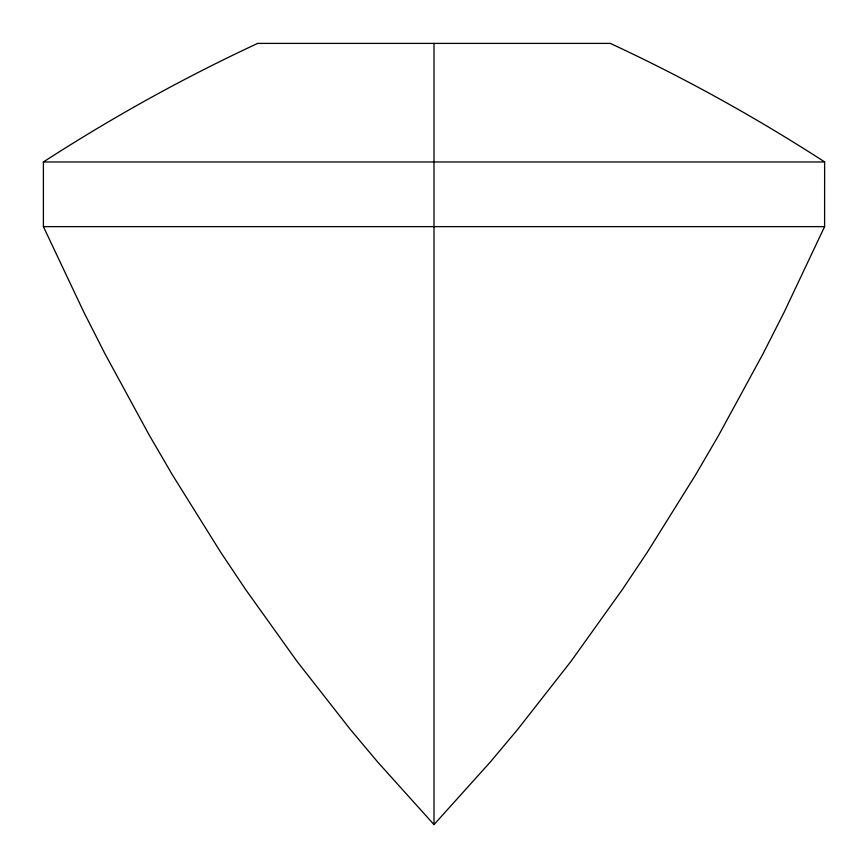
<?xml version="1.0" encoding="UTF-8"?>
<svg xmlns="http://www.w3.org/2000/svg" width="868" height="868" viewBox="0 0 868 868"><rect width="100%" height="100%" fill="white"/><g stroke="black" fill="none" stroke-linecap="round" stroke-linejoin="round"><path stroke-width="1.3" d="M610.497 43.476A2269.451 1894.084 -90 0 1 824.633 161.893L824.6 226.635L784.205 312.079L762.994 353.851L718.628 435.367L695.507 475.024L647.452 552.005L622.551 589.264L571.122 661.177L517.654 729.445L490.203 762.147L434 824.6L377.797 762.147L350.346 729.445L296.878 661.177L245.449 589.264L220.548 552.005L172.493 475.024L149.372 435.367L105.006 353.851L83.795 312.079L43.4 226.635L43.4 161.969A2269.451 1894.084 -90 0 1 257.503 43.476M257.481 43.4L610.519 43.4M43.4 161.969L824.6 161.969M43.4 226.635L824.6 226.635M434 43.4L434 824.6"/></g></svg>
